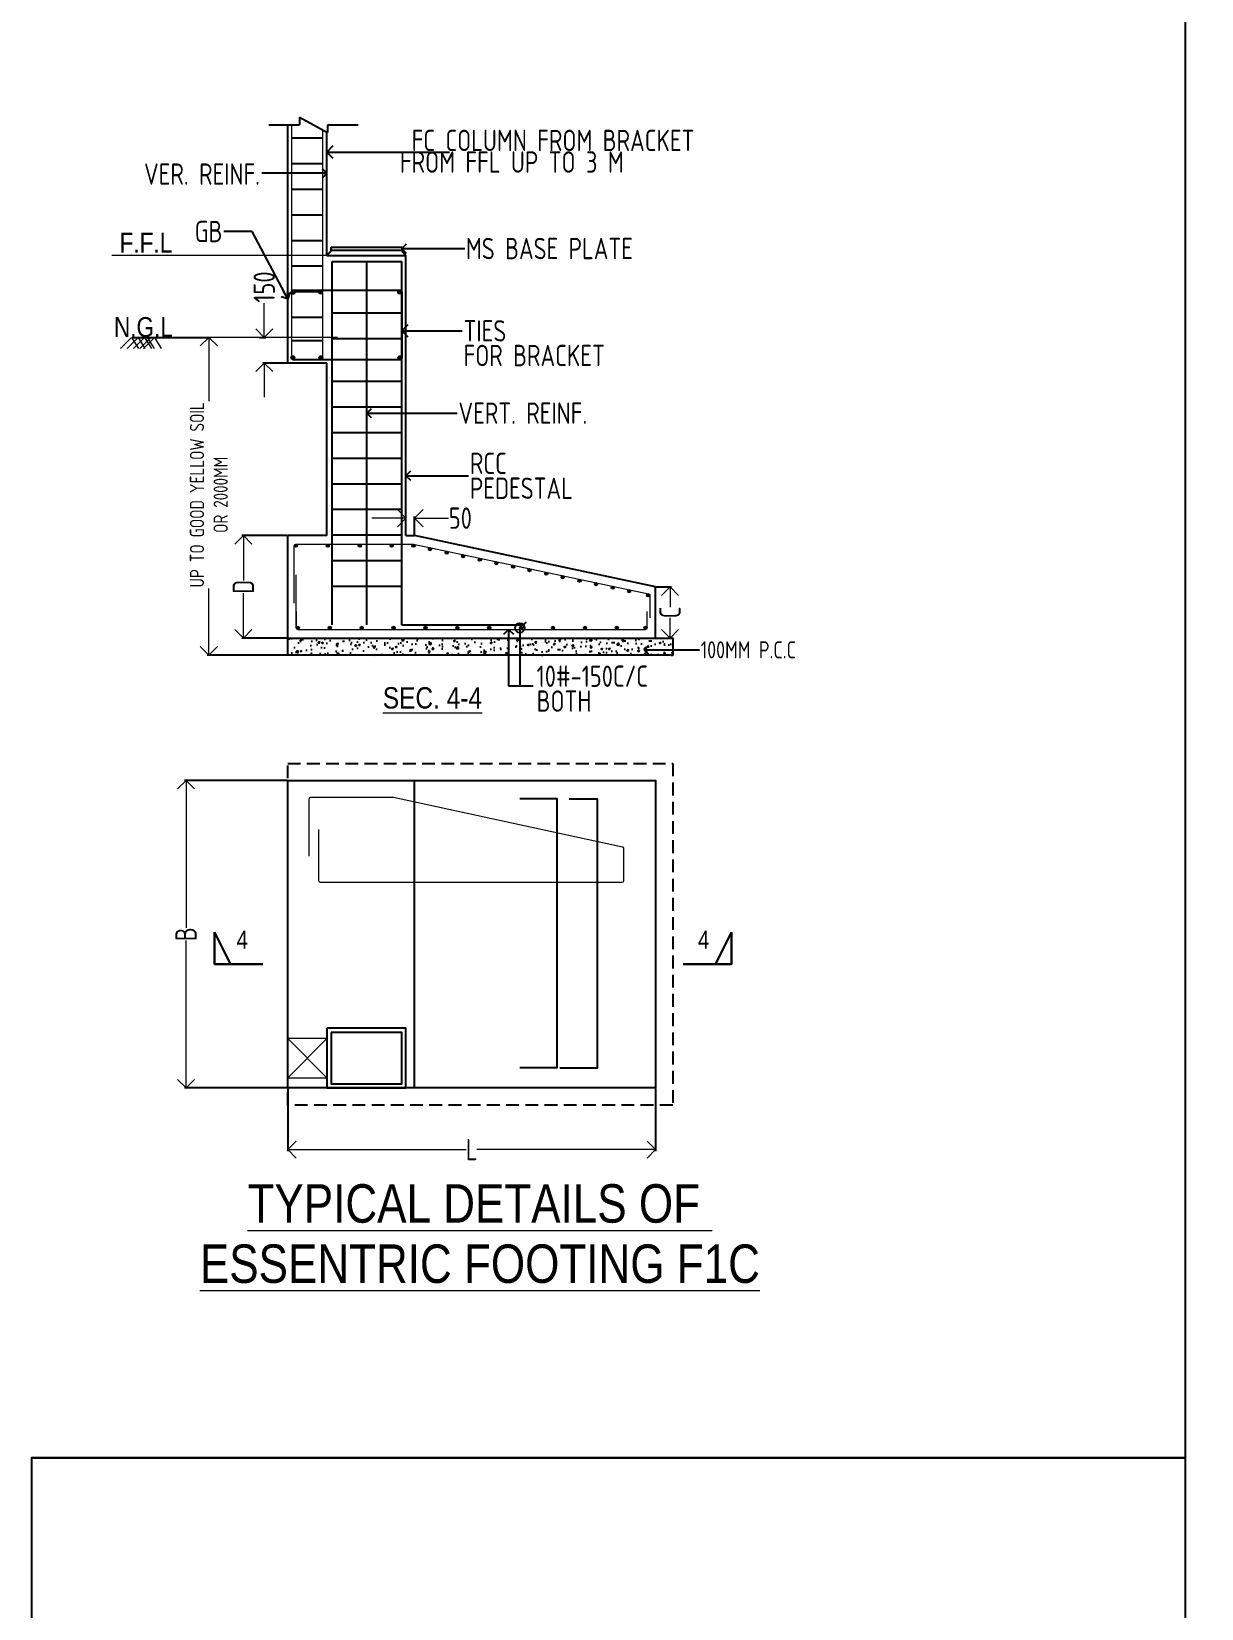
# Model space of a CAD drawing. Header units: millimetres. Extents: x 3470347 to 5996549, y -3470518 to 17149644.
# Drawn here: x 4939266 to 4952968, y 6894641 to 6913102 of the extents above; entities that cross this region are included whole.
import ezdxf
from ezdxf.enums import TextEntityAlignment as Align

# ---------------------------------------------------------------- set-up
doc = ezdxf.new("R2010")
doc.units = ezdxf.units.MM
doc.header["$MEASUREMENT"] = 0
doc.header["$PDMODE"] = 35
doc.header["$PDSIZE"] = -5
doc.linetypes.add('DASHED2', pattern=[0.375, 0.25, -0.125])
doc.linetypes.add('HIDDEN', pattern=[0.375, 0.25, -0.125])
doc.layers.get('0').update_dxf_attribs({"linetype": 'CONTINUOUS', "lineweight": 25})
doc.layers.get('DEFPOINTS').update_dxf_attribs({"linetype": 'CONTINUOUS', "lineweight": 25})
for name, color, linetype, lineweight in [('BLOCK', 7, 'CONTINUOUS', 30), ('L4', 4, 'CONTINUOUS', 30), ('PV_TEXT_ROMANS', 7, 'CONTINUOUS', 0), ('rDIMension', 1, 'CONTINUOUS', 18), ('rPCC DASH', 9, 'HIDDEN', 15), ('rRCC 1', 3, 'CONTINUOUS', 25), ('rRCC 2', 40, 'CONTINUOUS', 15), ('rREINF 1', 1, 'CONTINUOUS', 25), ('TEXT3', 7, 'CONTINUOUS', 30), ('TEXT6', 6, 'CONTINUOUS', 50)]:
    doc.layers.add(name, color=color, linetype=linetype, lineweight=lineweight)
doc.layers.add('S&T_HATCH', color=7, linetype='CONTINUOUS')
doc.styles.add('DIM', font='geniso.shx', dxfattribs={"width": 0.85})
doc.styles.add('J.P', font='ARIALN.TTF')
doc.styles.add('ROMANS', font='', dxfattribs={"width": 0.8})
doc.styles.get('ROMANS').set_extended_font_data('AR CENA')
doc.dimstyles.new('ST-150', dxfattribs={"dimscale": 75, "dimtxt": 3, "dimasz": 2, "dimexe": 0.18, "dimexo": 0.0625, "dimgap": 0.2, "dimtad": 0, "dimdec": 0, "dimlfac": 2, "dimzin": 0, "dimdsep": 46, "dimtxsty": 'DIM', "dimblk": 'OPEN90', "dimcen": 0.09, "dimclrd": 256, "dimclrt": 7, "dimadec": 0, "dimazin": 0, "dimtfac": 1, "dimtdec": 0, "dimtofl": 0, "dimtmove": 0, "dimatfit": 3, "dimldrblk": 'OPEN90', "dimfxl": 1, "dimtolj": 1, "dimtzin": 0, "dimlwd": -1, "dimarcsym": 0})
doc.dimstyles.new('ST-50', dxfattribs={"dimscale": 100, "dimtxt": 2.5, "dimasz": 2, "dimexe": 0.18, "dimexo": 0.0625, "dimgap": 0.2, "dimtad": 0, "dimdec": 0, "dimlfac": 0.5, "dimzin": 0, "dimdsep": 46, "dimtxsty": 'DIM', "dimblk": 'OPEN90', "dimcen": 0.09, "dimclrd": 256, "dimclrt": 7, "dimadec": 0, "dimazin": 0, "dimtfac": 1, "dimtdec": 0, "dimtofl": 0, "dimtmove": 0, "dimatfit": 3, "dimldrblk": 'OPEN90', "dimfxl": 1, "dimtolj": 1, "dimtzin": 0, "dimlwd": -1, "dimarcsym": 0})

# ---------------------------------------------------------------- blocks, each defined once
blk = doc.blocks.new('_Open90')
at = {"color": 0, "linetype": 'ByBlock', "lineweight": -2}
for p, q in [((0, 0), (-1, 0)), ((-0.5, 0.5), (0, 0)), ((0, 0), (-0.5, -0.5))]:
    blk.add_line(p, q, dxfattribs=at)
blk = doc.blocks.new('*D931')
at = {"layer": 'DEFPOINTS', "color": 0}
for p in [(4940437.532642651, 6909520.969761348), (4941343.049424963, 6909520.969761348), (4942266.631730627, 6905801.607543539)]:
    blk.add_point(p, dxfattribs=at)
at = {"layer": 'rDIMension', "color": 0, "lineweight": -2}
for p, q in [((4940443.782642651, 6909520.969761348), (4941361.049424963, 6909520.969761348)), ((4942260.381730627, 6905801.607543539), (4941325.049424963, 6905801.607543539))]:
    blk.add_line(p, q, dxfattribs=at)
at = {"layer": 'rDIMension'}
for p, q in [((4941343.049424963, 6909320.969761348), (4941343.049424963, 6908774.696207896)), ((4941343.049424963, 6906001.607543539), (4941343.049424963, 6906581.352107896))]:
    blk.add_line(p, q, dxfattribs=at)
at = {"layer": 'rDIMension', "xscale": 200, "yscale": 200, "zscale": 200}
for p, rotation in [((4941343.049424963, 6909520.969761348), 90), ((4941343.049424963, 6905801.607543539), 270)]:
    blk.add_blockref('_Open90', p, dxfattribs=dict(at, rotation=rotation))
at = {"layer": 'rDIMension', "color": 7, "insert": (4941343.049424963, 6907678.024157896), "char_height": 250, "attachment_point": 5, "rotation": 90, "style": 'DIM'}
blk.add_mtext('\\A1;{\\H0.66667x;UP TO GOOD YELLOW SOIL\\POR 2000MM}', dxfattribs=at)
blk = doc.blocks.new('*D932')
at = {"layer": 'DEFPOINTS', "color": 0}
for p in [(4941929.199489726, 6909520.969761348), (4941991.479112061, 6909220.969761347), (4942266.631730627, 6909220.969761347)]:
    blk.add_point(p, dxfattribs=at)
at = {"layer": 'rDIMension'}
for p, q in [((4941991.479112061, 6909720.969761348), (4941991.479112061, 6909920.969761348)), ((4941991.479112061, 6909020.969761347), (4941991.479112061, 6908820.969761347))]:
    blk.add_line(p, q, dxfattribs=at)
at = {"layer": 'rDIMension', "color": 0, "lineweight": -2}
for p, q in [((4941935.449489726, 6909520.969761348), (4942009.479112061, 6909520.969761348)), ((4942260.381730627, 6909220.969761347), (4941973.479112061, 6909220.969761347))]:
    blk.add_line(p, q, dxfattribs=at)
at = {"layer": 'rDIMension', "xscale": 200, "yscale": 200, "zscale": 200}
for p, rotation in [((4941991.479112061, 6909520.969761348), 270), ((4941991.479112061, 6909220.969761347), 90)]:
    blk.add_blockref('_Open90', p, dxfattribs=dict(at, rotation=rotation))
at = {"layer": 'rDIMension', "color": 7, "insert": (4941991.479112061, 6910111.053422766), "char_height": 250, "attachment_point": 5, "rotation": 90, "style": 'DIM'}
blk.add_mtext('\\A1;150', dxfattribs=at)
blk = doc.blocks.new('*D933')
at = {"layer": 'DEFPOINTS', "color": 0}
for p in [(4946575.142299298, 6906601.607543539), (4946743.825387414, 6906601.607543539), (4946775.142299298, 6906001.60754354)]:
    blk.add_point(p, dxfattribs=at)
at = {"layer": 'rDIMension', "color": 0, "lineweight": -2}
for p, q in [((4946581.392299298, 6906601.607543539), (4946761.825387414, 6906601.607543539)), ((4946768.892299298, 6906001.60754354), (4946725.825387414, 6906001.60754354))]:
    blk.add_line(p, q, dxfattribs=at)
at = {"layer": 'rDIMension'}
for p, q in [((4946743.825387414, 6906401.607543539), (4946743.825387414, 6906364.107543539)), ((4946743.825387414, 6906201.60754354), (4946743.825387414, 6906239.107543539))]:
    blk.add_line(p, q, dxfattribs=at)
at = {"layer": 'rDIMension', "xscale": 200, "yscale": 200, "zscale": 200}
for p, rotation in [((4946743.825387414, 6906601.607543539), 90), ((4946743.825387414, 6906001.60754354), 270)]:
    blk.add_blockref('_Open90', p, dxfattribs=dict(at, rotation=rotation))
at = {"layer": 'rDIMension', "color": 7, "insert": (4946743.825387414, 6906301.607543539), "char_height": 250, "attachment_point": 5, "rotation": 90, "style": 'DIM'}
blk.add_mtext('\\A1;C', dxfattribs=at)
blk = doc.blocks.new('*D934')
at = {"layer": 'DEFPOINTS', "color": 0}
for p in [(4941747.424215199, 6907201.607543539), (4942266.631730627, 6907201.607543539), (4942266.631730627, 6906001.607543539)]:
    blk.add_point(p, dxfattribs=at)
at = {"layer": 'rDIMension', "color": 0, "lineweight": -2}
for p, q in [((4942260.381730627, 6907201.607543539), (4941729.424215199, 6907201.607543539)), ((4942260.381730627, 6906001.607543539), (4941729.424215199, 6906001.607543539))]:
    blk.add_line(p, q, dxfattribs=at)
at = {"layer": 'rDIMension'}
for p, q in [((4941747.424215199, 6907001.607543539), (4941747.424215199, 6906674.732543539)), ((4941747.424215199, 6906201.607543539), (4941747.424215199, 6906528.482543539))]:
    blk.add_line(p, q, dxfattribs=at)
at = {"layer": 'rDIMension', "xscale": 200, "yscale": 200, "zscale": 200}
for p, rotation in [((4941747.424215199, 6907201.607543539), 90), ((4941747.424215199, 6906001.607543539), 270)]:
    blk.add_blockref('_Open90', p, dxfattribs=dict(at, rotation=rotation))
at = {"layer": 'rDIMension', "color": 7, "insert": (4941747.424215199, 6906601.607543539), "char_height": 250, "attachment_point": 5, "rotation": 90, "style": 'DIM'}
blk.add_mtext('\\A1;D', dxfattribs=at)
blk = doc.blocks.new('*D935')
at = {"layer": 'DEFPOINTS', "color": 0}
for p in [(4942266.631730627, 6904334.703147396), (4941075.960972156, 6900734.703147396), (4942266.631730627, 6900734.703147396)]:
    blk.add_point(p, dxfattribs=at)
at = {"layer": 'rDIMension', "color": 0, "lineweight": -2}
for p, q in [((4942260.381730627, 6904334.703147396), (4941057.960972156, 6904334.703147396)), ((4942260.381730627, 6900734.703147396), (4941057.960972156, 6900734.703147396))]:
    blk.add_line(p, q, dxfattribs=at)
at = {"layer": 'rDIMension'}
for p, q in [((4941075.960972156, 6904134.703147396), (4941075.960972156, 6902607.828147396)), ((4941075.960972156, 6900934.703147396), (4941075.960972156, 6902461.578147396))]:
    blk.add_line(p, q, dxfattribs=at)
at = {"layer": 'rDIMension', "xscale": 200, "yscale": 200, "zscale": 200}
for p, rotation in [((4941075.960972156, 6904334.703147396), 90), ((4941075.960972156, 6900734.703147396), 270)]:
    blk.add_blockref('_Open90', p, dxfattribs=dict(at, rotation=rotation))
at = {"layer": 'rDIMension', "color": 7, "insert": (4941075.960972156, 6902534.703147396), "char_height": 250, "attachment_point": 5, "rotation": 90, "style": 'DIM'}
blk.add_mtext('\\A1;B', dxfattribs=at)
blk = doc.blocks.new('*D936')
at = {"layer": 'DEFPOINTS', "color": 0}
for p in [(4942266.631730627, 6900734.703147396), (4946575.142299298, 6900734.703147396), (4946575.142299298, 6900013.615835976)]:
    blk.add_point(p, dxfattribs=at)
at = {"layer": 'rDIMension', "color": 0, "lineweight": -2}
for p, q in [((4942266.631730627, 6900728.453147396), (4942266.631730627, 6899995.615835976)), ((4946575.142299298, 6900728.453147396), (4946575.142299298, 6899995.615835976))]:
    blk.add_line(p, q, dxfattribs=at)
at = {"layer": 'rDIMension'}
for p, q in [((4942466.631730627, 6900013.615835976), (4944358.387014963, 6900013.615835976)), ((4946375.142299298, 6900013.615835976), (4944483.387014963, 6900013.615835976))]:
    blk.add_line(p, q, dxfattribs=at)
at = {"layer": 'rDIMension', "xscale": 200, "yscale": 200, "zscale": 200, "rotation": 180}
blk.add_blockref('_Open90', (4942266.631730627, 6900013.615835976), dxfattribs=at)
at = {"layer": 'rDIMension', "xscale": 200, "yscale": 200, "zscale": 200}
blk.add_blockref('_Open90', (4946575.142299298, 6900013.615835976), dxfattribs=at)
at = {"layer": 'rDIMension', "color": 7, "insert": (4944420.887014963, 6900013.615835976), "char_height": 250, "attachment_point": 5, "style": 'DIM'}
blk.add_mtext('\\A1;L', dxfattribs=at)
blk = doc.blocks.new('SMH-1')
at = {"layer": 'L4'}
for points in [[(0, 0), (814.6229330631322, 0), (814.6229330631322, 534.8206034718023)], [(814.6229330631322, 534.8206034718023), (546.0281598753063, 0)]]:
    blk.add_lwpolyline(points, dxfattribs=at)
at = {"layer": 'TEXT6', "style": 'ROMANS', "width": 0.85}
blk.add_attdef('SEC', text='', height=300, dxfattribs=at).set_placement((346.3707409001945, 410.1505165286653), align=Align.MIDDLE_CENTER)
blk = doc.blocks.new('*D937')
at = {"layer": 'DEFPOINTS', "color": 0}
for p in [(4943751.631730627, 6907405.417514678), (4943651.631730627, 6907201.607543545), (4943751.631730627, 6907201.607543545)]:
    blk.add_point(p, dxfattribs=at)
at = {"layer": 'rDIMension', "color": 0, "lineweight": -2}
for p, q in [((4943651.631730627, 6907207.857543545), (4943651.631730627, 6907423.417514678)), ((4943751.631730627, 6907207.857543545), (4943751.631730627, 6907423.417514678))]:
    blk.add_line(p, q, dxfattribs=at)
at = {"layer": 'rDIMension'}
for p, q in [((4943451.631730627, 6907405.417514678), (4943251.631730627, 6907405.417514678)), ((4943951.631730627, 6907405.417514678), (4944151.631730627, 6907405.417514678))]:
    blk.add_line(p, q, dxfattribs=at)
at = {"layer": 'rDIMension', "xscale": 200, "yscale": 200, "zscale": 200}
blk.add_blockref('_Open90', (4943651.631730627, 6907405.417514678), dxfattribs=at)
at = {"layer": 'rDIMension', "xscale": 200, "yscale": 200, "zscale": 200, "rotation": 180}
blk.add_blockref('_Open90', (4943751.631730627, 6907405.417514678), dxfattribs=at)
at = {"layer": 'rDIMension', "color": 7, "insert": (4944288.590392045, 6907405.417514678), "char_height": 250, "attachment_point": 5, "style": 'DIM'}
blk.add_mtext('\\A1;50', dxfattribs=at)

msp = doc.modelspace()

# ---------------------------------------------------------------- hatches: boundary and pattern name
at = {"layer": 'rRCC 2'}
h = msp.add_hatch(color=256, dxfattribs=at)
h.dxf.hatch_style = 1
h.paths.add_polyline_path([(4942305.191910157, 6910048.241617638, -1), (4942350.376660192, 6910048.155142527, -1)])
h = msp.add_hatch(color=256, dxfattribs=at)
h.dxf.hatch_style = 1
h.paths.add_polyline_path([(4942629.832034449, 6910051.155778596, -1), (4942675.016784484, 6910051.069303486, -1)])
h = msp.add_hatch(color=256, dxfattribs=at)
h.dxf.hatch_style = 1
h.paths.add_polyline_path([(4943554.83203445, 6910051.155778596, -1), (4943600.016784484, 6910051.069303486, -1)])
h = msp.add_hatch(color=256, dxfattribs=at)
h.dxf.hatch_style = 1
h.paths.add_polyline_path([(4942303.741949895, 6909284.036116257, -1), (4942348.926699931, 6909283.949641147, -1)])
h = msp.add_hatch(color=256, dxfattribs=at)
h.dxf.hatch_style = 1
h.paths.add_polyline_path([(4942632.259496014, 6909283.476597354, -1), (4942677.444246048, 6909283.390122243, -1)])
h = msp.add_hatch(color=256, dxfattribs=at)
h.dxf.hatch_style = 1
h.paths.add_polyline_path([(4943557.259496015, 6909283.476597354, -1), (4943602.444246049, 6909283.390122243, -1)])
h = msp.add_hatch(color=256, dxfattribs=at)
h.dxf.hatch_style = 1
edge = h.paths.add_edge_path()
edge.add_arc((4942362.997036195, 6907082.9067636), 18.70077993899758, 0, 360)
h = msp.add_hatch(color=256, dxfattribs=at)
h.dxf.hatch_style = 1
edge = h.paths.add_edge_path()
edge.add_arc((4942736.619085098, 6907082.9067636), 18.70077993899758, 0, 360)
h = msp.add_hatch(color=256, dxfattribs=at)
h.dxf.hatch_style = 1
edge = h.paths.add_edge_path()
edge.add_arc((4943110.241134, 6907082.9067636), 18.70077993899758, 0, 360)
h = msp.add_hatch(color=256, dxfattribs=at)
h.dxf.hatch_style = 1
edge = h.paths.add_edge_path()
edge.add_arc((4943483.863182902, 6907082.9067636), 18.70077993899758, 0, 360)
h = msp.add_hatch(color=256, dxfattribs=at)
h.dxf.hatch_style = 1
edge = h.paths.add_edge_path()
edge.add_arc((4943739.589719571, 6907082.9067636), 18.70077993899758, 0, 360)
h = msp.add_hatch(color=256, dxfattribs=at)
h.dxf.hatch_style = 1
edge = h.paths.add_edge_path()
edge.add_arc((4943932.05007546, 6907042.366353373), 18.70077993899758, 0, 360)
h = msp.add_hatch(color=256, dxfattribs=at)
h.dxf.hatch_style = 1
edge = h.paths.add_edge_path()
edge.add_arc((4944128.468703944, 6907000.992161072), 18.70077993899758, 0, 360)
h = msp.add_hatch(color=256, dxfattribs=at)
h.dxf.hatch_style = 1
edge = h.paths.add_edge_path()
edge.add_arc((4944320.929059833, 6906960.451750845), 18.70077993899758, 0, 360)
h = msp.add_hatch(color=256, dxfattribs=at)
h.dxf.hatch_style = 1
edge = h.paths.add_edge_path()
edge.add_arc((4944517.347688317, 6906919.077558544), 18.70077993899758, 0, 360)
h = msp.add_hatch(color=256, dxfattribs=at)
h.dxf.hatch_style = 1
edge = h.paths.add_edge_path()
edge.add_arc((4944709.808044206, 6906878.537148316), 18.70077993899758, 0, 360)
h = msp.add_hatch(color=256, dxfattribs=at)
h.dxf.hatch_style = 1
edge = h.paths.add_edge_path()
edge.add_arc((4944906.22667269, 6906837.162956015), 18.70077993899758, 0, 360)
h = msp.add_hatch(color=256, dxfattribs=at)
h.dxf.hatch_style = 1
edge = h.paths.add_edge_path()
edge.add_arc((4945098.687028579, 6906796.622545788), 18.70077993899758, 0, 360)
h = msp.add_hatch(color=256, dxfattribs=at)
h.dxf.hatch_style = 1
edge = h.paths.add_edge_path()
edge.add_arc((4945295.105657063, 6906755.248353487), 18.70077993899758, 0, 360)
h = msp.add_hatch(color=256, dxfattribs=at)
h.dxf.hatch_style = 1
edge = h.paths.add_edge_path()
edge.add_arc((4945487.566012952, 6906714.70794326), 18.70077993899758, 0, 360)
h = msp.add_hatch(color=256, dxfattribs=at)
h.dxf.hatch_style = 1
edge = h.paths.add_edge_path()
edge.add_arc((4945683.984641436, 6906673.333750959), 18.70077993899758, 0, 360)
h = msp.add_hatch(color=256, dxfattribs=at)
h.dxf.hatch_style = 1
edge = h.paths.add_edge_path()
edge.add_arc((4945876.444997326, 6906632.793340731), 18.70077993899758, 0, 360)
h = msp.add_hatch(color=256, dxfattribs=at)
h.dxf.hatch_style = 1
edge = h.paths.add_edge_path()
edge.add_arc((4946072.86362581, 6906591.41914843), 18.70077993899758, 0, 360)
h = msp.add_hatch(color=256, dxfattribs=at)
h.dxf.hatch_style = 1
edge = h.paths.add_edge_path()
edge.add_arc((4946265.323981699, 6906550.878738203), 18.70077993899758, 0, 360)
h = msp.add_hatch(color=256, dxfattribs=at)
h.dxf.hatch_style = 1
edge = h.paths.add_edge_path()
edge.add_arc((4946487.412104042, 6906503.071462089), 18.70077993899758, 0, 360)
h = msp.add_hatch(color=256, dxfattribs=at)
h.dxf.hatch_style = 1
edge = h.paths.add_edge_path()
edge.add_arc((4942385.332510566, 6906120.308323479), 18.70077993899758, 0, 360)
h = msp.add_hatch(color=256, dxfattribs=at)
h.dxf.hatch_style = 1
edge = h.paths.add_edge_path()
edge.add_arc((4942758.95455947, 6906120.308323479), 18.70077993899758, 0, 360)
h = msp.add_hatch(color=256, dxfattribs=at)
h.dxf.hatch_style = 1
edge = h.paths.add_edge_path()
edge.add_arc((4943132.576608371, 6906120.308323479), 18.70077993899758, 0, 360)
h = msp.add_hatch(color=256, dxfattribs=at)
h.dxf.hatch_style = 1
edge = h.paths.add_edge_path()
edge.add_arc((4943506.198657274, 6906120.308323479), 18.70077993899758, 0, 360)
h = msp.add_hatch(color=256, dxfattribs=at)
h.dxf.hatch_style = 1
edge = h.paths.add_edge_path()
edge.add_arc((4943879.820706177, 6906120.308323479), 18.70077993899758, 0, 360)
h = msp.add_hatch(color=256, dxfattribs=at)
h.dxf.hatch_style = 1
edge = h.paths.add_edge_path()
edge.add_arc((4944253.442755079, 6906120.308323478), 18.70077993899758, 0, 360)
h = msp.add_hatch(color=256, dxfattribs=at)
h.dxf.hatch_style = 1
edge = h.paths.add_edge_path()
edge.add_arc((4944627.064803981, 6906120.308323478), 18.70077993899758, 0, 360)
h = msp.add_hatch(color=256, dxfattribs=at)
h.dxf.hatch_style = 1
edge = h.paths.add_edge_path()
edge.add_arc((4945000.686852884, 6906120.308323478), 18.70077993899758, 0, 360)
h = msp.add_hatch(color=256, dxfattribs=at)
h.dxf.hatch_style = 1
edge = h.paths.add_edge_path()
edge.add_arc((4945374.308901787, 6906120.308323478), 18.70077993899758, 0, 360)
h = msp.add_hatch(color=256, dxfattribs=at)
h.dxf.hatch_style = 1
edge = h.paths.add_edge_path()
edge.add_arc((4945747.93095069, 6906120.308323478), 18.70077993899758, 0, 360)
h = msp.add_hatch(color=256, dxfattribs=at)
h.dxf.hatch_style = 1
edge = h.paths.add_edge_path()
edge.add_arc((4946121.552999593, 6906120.308323478), 18.70077993899758, 0, 360)
h = msp.add_hatch(color=256, dxfattribs=at)
h.dxf.hatch_style = 1
edge = h.paths.add_edge_path()
edge.add_arc((4946456.441519359, 6906120.308323478), 18.70077993899758, 0, 360)
h = msp.add_hatch(color=256, dxfattribs=at)
h.dxf.hatch_style = 1
edge = h.paths.add_edge_path()
edge.add_arc((4946456.441519359, 6906120.308323478), 18.70077993899758, 0, 360)
at = {"layer": 'S&T_HATCH', "linetype": 'ByBlock', "transparency": 33554559}
h = msp.add_hatch(dxfattribs=at)
h.set_pattern_fill('AR-CONC', color=256, scale=30)
h.set_pattern_definition([(49.99999999999999, (2560823.959563712, 8937965.97144632), (215.178054780226, -18.82564049477853), [22.5, -247.5]), (355, (2560823.959563712, 8937965.97144632), (-41.6254000839, 225.6576401100035), [18, -198]), (100.45144446, (2560841.891068012, 8937964.402643122), (173.5526540181336, 206.8319972905888), [19.12205759999983, -210.3426335999987]), (46.18420000000001, (2560823.959563712, 8938025.97144632), (320.1723992014717, -49.65578423792296), [33.75, -371.25]), (96.63563549, (2560850.640587212, 8938021.833454221), (280.3985837022685, 292.2355802323651), [28.6831026, -315.5141279999999]), (351.1841639899999, (2560823.959563712, 8938025.97144632), (280.3985835164319, 292.2355800809971), [27, -297.0000003]), (21, (2560853.959563712, 8938010.97144632), (179.0721156355385, -120.7856671996016), [22.5, -247.5]), (326.0000000000001, (2560853.959563712, 8938010.97144632), (72.99459957647451, 217.5450135140559), [18, -198]), (71.45144474, (2560868.882239912, 8938000.905974124), (252.0667130189913, 96.75934584190615), [19.122057, -210.3426336]), (37.50000000000001, (2560823.959563712, 8937965.97144632), (3.647956595187201, 99.86815614939344), [0, -195.6, 0, -201, 0, -198.75]), (7.499999999999999, (2560823.959563712, 8937965.97144632), (78.92086123264458, 118.3235135647081), [0, -114.6, 0, -191.1, 0, -75.75]), (327.5, (2560757.059563712, 8937965.97144632), (160.1467308517227, -6.766461520313927), [0, -75, 0, -234, 0, -310.5]), (317.5, (2560727.059563712, 8937965.97144632), (174.9558508027159, 30.03149469969532), [0, -97.5, 0, -155.4, 0, -220.5])])
h.paths.add_polyline_path([(4946775.142299298, 6906001.607543539), (4942266.631730627, 6906001.60754354), (4942266.631730627, 6905801.60754354), (4946775.142299298, 6905801.607543539)])

# ---------------------------------------------------------------- linework, layer by layer
at = {"lineweight": 25, "elevation": -6.651888002746348e-07}
msp.add_lwpolyline([(4973760.626408027, 6850659.341464146), (4952779.77607966, 6850659.341464146), (4952779.77607966, 6929327.882784202), (4973760.626408027, 6929327.882784202)], close=True, dxfattribs=at)
at = {"color": 3, "linetype": 'ByBlock'}
msp.add_lwpolyline([(4942266.631730627, 6905801.607543539), (4942266.631730627, 6907201.607543539)], dxfattribs=at)
at = {"linetype": 'DASHED2', "ltscale": 600}
msp.add_lwpolyline([(4942266.631730627, 6900534.703147396), (4942266.631730627, 6904534.703147396), (4946775.142299298, 6904534.703147396), (4946775.142299298, 6900534.703147396)], close=True, dxfattribs=at)
at = {"color": 1, "linetype": 'ByBlock'}
msp.add_lwpolyline([(4942266.631730627, 6900734.703147396), (4942266.631730627, 6904334.703147396), (4946575.142299298, 6904334.703147396), (4946575.142299298, 6900734.703147396)], close=True, dxfattribs=at)
msp.add_lwpolyline([(4943751.631730629, 6900734.703147396), (4943751.631730629, 6904334.703147396)], dxfattribs=at)
at = {"color": 3, "linetype": 'ByBlock'}
msp.add_lwpolyline([(4942726.631730627, 6901434.703147396), (4942726.631730627, 6900734.703147396), (4943651.631730629, 6900734.703147404), (4943651.631730629, 6901434.703147404)], close=True, dxfattribs=at)
at = {"color": 2, "linetype": 'ByBlock'}
msp.add_lwpolyline([(4942776.631730627, 6901384.703147396), (4942776.631730627, 6900784.703147396), (4943601.631730629, 6900784.703147404), (4943601.631730629, 6901384.703147404)], close=True, dxfattribs=at)
at = {"elevation": -6.651888002746348e-07}
msp.add_lwpolyline([(4952779.77607966, 6896405.360320401), (4939266.492056961, 6896405.360320401), (4939266.492056961, 6881087.390584617), (4952779.77607966, 6881087.390584617)], close=True, dxfattribs=at)
msp.add_lwpolyline([(4939266.492056961, 6896405.360320401), (4952779.77607966, 6896405.360320401)], dxfattribs=at)
at = {"layer": 'rPCC DASH'}
for p, q in [((4942851.631730629, 6910480.969761348), (4940208.433983963, 6910480.969761348)), ((4942851.631730629, 6909520.969761348), (4940581.197536526, 6909520.969761348))]:
    msp.add_line(p, q, dxfattribs=at)
at = {"layer": 'rRCC 1'}
for p, q in [((4942402.932797421, 6912098.66136849), (4942733.825158425, 6911918.515730816)), ((4942402.932797421, 6912098.66136849), (4942402.932797421, 6912008.588549653)), ((4942045.87897792, 6912008.588549653), (4942402.932797421, 6912008.588549653)), ((4942266.631730627, 6909220.969761348), (4942266.631730627, 6912008.588549653)), ((4942726.631730627, 6910480.969761348), (4942726.631730627, 6911922.432003267)), ((4942733.825158425, 6912008.588549653), (4943090.878977926, 6912008.588549653)), ((4942733.825158425, 6912008.588549653), (4942733.825158425, 6911918.515730816)), ((4942726.631730627, 6910480.969761348), (4943651.631730629, 6910480.969761348)), ((4943651.631730629, 6907201.607543539), (4943651.631730629, 6910480.969761348)), ((4942266.631730627, 6909220.969761348), (4942266.631730627, 6909520.969761348)), ((4942726.631730627, 6907201.607543539), (4942726.631730627, 6909220.969761348)), ((4942726.631730627, 6907201.607543539), (4942266.631730627, 6907201.607543539)), ((4943651.631730629, 6907201.607543539), (4943751.631730629, 6907201.607543539)), ((4946575.142299298, 6906601.607543539), (4943751.631730629, 6907201.607543539)), ((4946575.142299298, 6906001.607543539), (4946575.142299298, 6906601.607543539))]:
    msp.add_line(p, q, dxfattribs=at)
at = {"layer": 'rRCC 1', "color": 2}
for p, q in [((4942316.631730627, 6911857.550156841), (4942676.631730627, 6911857.550156841)), ((4942316.631730627, 6911557.550156841), (4942676.631730627, 6911557.550156841)), ((4942316.631730627, 6911257.550156841), (4942676.631730627, 6911257.550156841)), ((4942316.631730627, 6910957.550156841), (4942676.631730627, 6910957.550156841)), ((4942316.631730627, 6910657.550156841), (4942676.631730627, 6910657.550156841)), ((4942787.324761622, 6906155.48230956), (4942787.324761622, 6910408.979423415)), ((4942787.324761622, 6910408.979423415), (4943601.631730629, 6910408.979423415)), ((4942787.324761622, 6906155.48230956), (4942787.324761622, 6910408.979423415)), ((4943194.478246126, 6906155.48230956), (4943194.478246126, 6910408.979423415)), ((4943601.631730629, 6906155.48230956), (4943601.631730629, 6910408.979423415)), ((4942316.631730627, 6910357.550156841), (4942676.631730627, 6910357.550156841)), ((4942316.631730627, 6910057.550156841), (4942676.631730628, 6910057.550156841)), ((4942787.324761622, 6909808.979423415), (4943601.631730629, 6909808.979423415)), ((4942316.631730627, 6909757.550156841), (4942676.631730627, 6909757.550156841)), ((4942316.631730627, 6909483.938482722), (4942676.631730627, 6909483.938482722)), ((4942787.324761622, 6909508.979423415), (4943601.631730629, 6909508.979423415)), ((4942787.324761622, 6909008.979423415), (4943601.631730629, 6909008.979423415)), ((4942787.324761622, 6908708.979423415), (4943601.631730629, 6908708.979423415)), ((4942787.324761622, 6908408.979423415), (4943601.631730629, 6908408.979423415)), ((4942787.324761622, 6908108.979423415), (4943601.631730629, 6908108.979423415)), ((4942787.324761622, 6907808.979423415), (4943601.631730629, 6907808.979423415)), ((4942787.324761622, 6907508.979423415), (4943601.631730629, 6907508.979423415)), ((4942787.324761622, 6907208.979423415), (4943601.631730629, 6907208.979423415)), ((4942787.324761622, 6906908.979423415), (4943601.631730629, 6906908.979423415)), ((4942787.324761622, 6906608.979423415), (4943601.631730629, 6906608.979423415)), ((4943601.631730629, 6906155.48230956), (4945024.791730616, 6906155.48230956)), ((4945024.791730616, 6906155.48230956), (4945064.912496679, 6906189.482893551))]:
    msp.add_line(p, q, dxfattribs=at)
at = {"layer": 'rRCC 1', "color": 0}
for p, q in [((4942726.631730627, 6910480.969761348), (4942776.631730627, 6910538.552041048)), ((4943601.631730629, 6910538.552041048), (4943651.631730629, 6910480.969761348))]:
    msp.add_line(p, q, dxfattribs=at)
msp.add_lwpolyline([(4942776.631730627, 6910579.384517098), (4943601.631730629, 6910579.384517098), (4943601.631730629, 6910538.552041048), (4942776.631730627, 6910538.552041048)], close=True, dxfattribs=at)
at = {"layer": 'rRCC 1'}
for points in [[(4942726.631730627, 6909220.969761348), (4942266.631730627, 6909220.969761348), (4942266.631730627, 6910120.969761348)], [(4942851.631730629, 6909259.343911096), (4942851.631730629, 6909259.320898777)]]:
    msp.add_lwpolyline(points, dxfattribs=at)
at = {"layer": 'rRCC 1', "color": 2}
msp.add_lwpolyline([(4942322.757357475, 6910074.55977492), (4943579.039314237, 6910074.55977492, -0.4142135623247995), (4943601.631730629, 6910051.967358529), (4943601.631730629, 6909281.327078865, -0.4144419276323103), (4943579.021700633, 6909258.734669338), (4942324.690044154, 6909259.712577429)], format="xyb", dxfattribs=at)
at = {"layer": 'rRCC 1'}
msp.add_lwpolyline([(4942266.631730627, 6906001.60754354), (4946775.142299298, 6906001.607543539), (4946775.142299298, 6905801.607543539), (4942266.631730627, 6905801.60754354)], close=True, dxfattribs=at)
at = {"layer": 'rRCC 1', "color": 2}
for points in [[(4944983.437574795, 6904123.346309989), (4945419.617434262, 6904123.346309989), (4945419.617434262, 6900971.153537828), (4944983.437574795, 6900971.153537828)], [(4945563.85200373, 6904117.779829641), (4945890.917183778, 6904117.779829641), (4945890.917183778, 6900965.58705748), (4945454.737324311, 6900965.58705748)]]:
    msp.add_lwpolyline(points, dxfattribs=at)
at = {"layer": 'rRCC 2'}
for p, q in [((4942316.631730627, 6909314.131267533), (4942316.631730627, 6912008.588549653)), ((4942676.631730627, 6909314.131267533), (4942676.631730627, 6911949.653187389)), ((4942676.631730628, 6909259.438194955), (4942676.631730627, 6911949.653187389)), ((4940437.532642651, 6909520.969761348), (4940309.653328503, 6909392.912876256)), ((4940514.625839509, 6909520.969761348), (4940386.74652536, 6909392.912876256)), ((4940437.532642651, 6909520.969761348), (4940517.342709882, 6909392.912876256)), ((4940590.471004043, 6909520.969761348), (4940462.591689892, 6909392.912876256)), ((4940514.625839509, 6909520.969761348), (4940594.43590674, 6909392.912876256)), ((4940662.704875035, 6909520.969761348), (4940534.825560886, 6909392.912876256)), ((4940704.854255402, 6909520.969761348), (4940576.974941254, 6909392.912876256)), ((4940590.471004043, 6909520.969761348), (4940670.281071272, 6909392.912876256)), ((4940622.690527208, 6909520.969761348), (4940702.500594437, 6909392.912876256)), ((4940704.854255402, 6909520.969761348), (4940784.664322633, 6909392.912876256))]:
    msp.add_line(p, q, dxfattribs=at)
at = {"layer": 'rRCC 2', "color": 6}
for p, q in [((4942266.631730627, 6901314.703147396), (4942726.631730627, 6900854.703147396)), ((4942726.631730627, 6901314.703147396), (4942266.631730627, 6900854.703147396))]:
    msp.add_line(p, q, dxfattribs=at)
at = {"layer": 'rRCC 2'}
for points in [[(4942344.03577092, 6906411.716053128), (4942344.03577092, 6907082.646278266, -0.4142135623443229), (4942362.997036194, 6907101.607543539), (4943735.084280478, 6907101.607543539, -0.06921653228741868), (4943740.259157792, 6907100.887720795), (4946491.930400942, 6906521.267671298, -0.335381499519169), (4946505.716788903, 6906503.026228767), (4946505.716788903, 6906238.725416563)], [(4942518.908447511, 6903449.508992987), (4942518.908447511, 6904120.439218124, -0.4142135623443229), (4942537.869712786, 6904139.400483398), (4943498.832207717, 6904139.400483398, -0.06921653228741868), (4943504.007085031, 6904138.680660654), (4946186.547590801, 6903559.060611157, -0.335381499519169), (4946200.333978762, 6903540.819168625), (4946200.333978762, 6903158.361748673, -0.4142135623443229), (4946181.372713487, 6903139.400483398), (4942651.100692404, 6903139.400483399, -0.4142135623443229), (4942632.139427128, 6903158.361748674), (4942632.139427128, 6903760.283630185)]]:
    msp.add_lwpolyline(points, format="xyb", dxfattribs=at)
for points in [[(4942366.631730627, 6906120.308323479), (4942366.631730627, 6906741.191470265)], [(4942366.631730627, 6906311.60754354), (4942366.631730627, 6906120.308323479)], [(4946475.142299298, 6906120.308323478), (4946475.142299298, 6906311.607543539)], [(4942385.332510566, 6906101.60754354), (4946456.441519359, 6906101.607543539)]]:
    msp.add_lwpolyline(points, dxfattribs=at)
at = {"layer": 'rRCC 2', "color": 6}
msp.add_lwpolyline([(4942266.631730627, 6901314.703147396), (4942266.631730627, 6900854.703147396), (4942726.631730627, 6900854.703147396), (4942726.631730627, 6901314.703147396)], close=True, dxfattribs=at)
at = {"layer": 'rRCC 2'}
for centre, radius in [((4942327.784285175, 6910048.198380083), 22.59241639155215), ((4942327.784285175, 6910048.198380083), 22.59241639155215), ((4942652.424409466, 6910051.11254104), 22.59241639155215), ((4942652.424409466, 6910051.11254104), 22.59241639155215), ((4943577.424409467, 6910051.11254104), 22.59241639155215), ((4943577.424409467, 6910051.11254104), 22.59241639155215), ((4942326.334324913, 6909283.992878702), 22.59241639155215), ((4942326.334324913, 6909283.992878702), 22.59241639155215), ((4942654.85187103, 6909283.433359798), 22.59241639155215), ((4942654.85187103, 6909283.433359798), 22.59241639155215), ((4943579.851871031, 6909283.433359798), 22.59241639155215), ((4943579.851871031, 6909283.433359798), 22.59241639155215), ((4942362.997036195, 6907082.9067636), 18.70077993899758), ((4942362.997036195, 6907082.9067636), 18.70077993899758), ((4942736.619085098, 6907082.9067636), 18.70077993899758), ((4942736.619085098, 6907082.9067636), 18.70077993899758), ((4943110.241134, 6907082.9067636), 18.70077993899758), ((4943110.241134, 6907082.9067636), 18.70077993899758), ((4943483.863182902, 6907082.9067636), 18.70077993899758), ((4943483.863182902, 6907082.9067636), 18.70077993899758), ((4943739.589719571, 6907082.9067636), 18.70077993899758), ((4943739.589719571, 6907082.9067636), 18.70077993899758), ((4943932.05007546, 6907042.366353373), 18.70077993899758), ((4943932.05007546, 6907042.366353373), 18.70077993899758), ((4944128.468703944, 6907000.992161072), 18.70077993899758), ((4944128.468703944, 6907000.992161072), 18.70077993899758), ((4944320.929059833, 6906960.451750845), 18.70077993899758), ((4944320.929059833, 6906960.451750845), 18.70077993899758), ((4944517.347688317, 6906919.077558544), 18.70077993899758), ((4944517.347688317, 6906919.077558544), 18.70077993899758), ((4944709.808044206, 6906878.537148316), 18.70077993899758), ((4944709.808044206, 6906878.537148316), 18.70077993899758), ((4944906.22667269, 6906837.162956015), 18.70077993899758), ((4944906.22667269, 6906837.162956015), 18.70077993899758), ((4945098.687028579, 6906796.622545788), 18.70077993899758), ((4945098.687028579, 6906796.622545788), 18.70077993899758), ((4945295.105657063, 6906755.248353487), 18.70077993899758), ((4945295.105657063, 6906755.248353487), 18.70077993899758), ((4945487.566012952, 6906714.70794326), 18.70077993899758), ((4945487.566012952, 6906714.70794326), 18.70077993899758), ((4945683.984641436, 6906673.333750959), 18.70077993899758), ((4945683.984641436, 6906673.333750959), 18.70077993899758), ((4945876.444997326, 6906632.793340731), 18.70077993899758), ((4945876.444997326, 6906632.793340731), 18.70077993899758), ((4946072.86362581, 6906591.41914843), 18.70077993899758), ((4946072.86362581, 6906591.41914843), 18.70077993899758), ((4946265.323981699, 6906550.878738203), 18.70077993899758), ((4946265.323981699, 6906550.878738203), 18.70077993899758), ((4946487.412104042, 6906503.071462089, -7.600672584271155e-07), 18.70077993899758), ((4946487.412104042, 6906503.071462089, -7.600672584271155e-07), 18.70077993899758), ((4942385.332510566, 6906120.308323479), 18.70077993899758), ((4942385.332510566, 6906120.308323479), 18.70077993899758), ((4942758.95455947, 6906120.308323479), 18.70077993899758), ((4942758.95455947, 6906120.308323479), 18.70077993899758), ((4943132.576608371, 6906120.308323479), 18.70077993899758), ((4943132.576608371, 6906120.308323479), 18.70077993899758), ((4943506.198657274, 6906120.308323479), 18.70077993899758), ((4943506.198657274, 6906120.308323479), 18.70077993899758), ((4943879.820706177, 6906120.308323479), 18.70077993899758), ((4943879.820706177, 6906120.308323479), 18.70077993899758), ((4944253.442755079, 6906120.308323478), 18.70077993899758), ((4944253.442755079, 6906120.308323478), 18.70077993899758), ((4944627.064803981, 6906120.308323478), 18.70077993899758), ((4944627.064803981, 6906120.308323478), 18.70077993899758), ((4945000.686852884, 6906120.308323478), 18.70077993899758), ((4945000.686852884, 6906120.308323478), 18.70077993899758), ((4945374.308901787, 6906120.308323478), 18.70077993899758), ((4945374.308901787, 6906120.308323478), 18.70077993899758), ((4945747.93095069, 6906120.308323478), 18.70077993899758), ((4945747.93095069, 6906120.308323478), 18.70077993899758), ((4946121.552999593, 6906120.308323478), 18.70077993899758), ((4946121.552999593, 6906120.308323478), 18.70077993899758), ((4946456.441519359, 6906120.308323478), 18.70077993899758), ((4946456.441519359, 6906120.308323478), 18.70077993899758), ((4946456.441519359, 6906120.308323478), 18.70077993899758), ((4946456.441519359, 6906120.308323478), 18.70077993899758)]:
    msp.add_circle(centre, radius, dxfattribs=at)

# ---------------------------------------------------------------- block references
at = {"layer": 'BLOCK'}
ref = msp.add_blockref('SMH-1', (4941976.621249398, 6902184.703147396), dxfattribs=dict(at, xscale=-0.6985281548173935, yscale=0.6985281548173935, zscale=0.6985281548173935))
ref.add_attrib('SEC', '4', dxfattribs={"layer": 'TEXT6', "height": 209.558446445218, "style": 'ROMANS', "width": 0.85}).set_placement((4941734.671534874, 6902471.204830905), align=Align.MIDDLE_CENTER)
at = {"layer": 'BLOCK', "xscale": 0.6985281548173935, "yscale": 0.6985281548173935, "zscale": 0.6985281548173935}
msp.add_blockref('SMH-1', (4946896.130193193, 6902184.703147396), dxfattribs=at).add_auto_attribs({'SEC': '4'})

# ---------------------------------------------------------------- texts
at = {"layer": 'PV_TEXT_ROMANS', "style": 'J.P'}
for s, height, p in [('%%USEC. 4-4', 250, (4943961.45178606, 6905301.727678729)), ('%%UTYPICAL DETAILS OF ', 450, (4944517.545393122, 6899382.958028981)), ('%%UESSENTRIC FOOTING F1C', 450, (4944517.545393122, 6898677.866584665))]:
    msp.add_text(s, height=height, rotation=359.9999999999999, dxfattribs=at).set_placement(p, align=Align.MIDDLE)
at = {"layer": 'rDIMension', "color": 7, "style": 'DIM'}
for s, insert, char_height, attachment_point in [('\\A1;VER. REINF. ', (4941941.784032546, 6911433.619421111), 250, 6), ('\\A1;100MM P.C.C', (4947102.898756357, 6905863.998031979), 200, 4)]:
    msp.add_mtext(s, dxfattribs=dict(at, insert=insert, char_height=char_height, attachment_point=attachment_point))
at = {"layer": 'rDIMension', "color": 7, "char_height": 250, "attachment_point": 4, "line_spacing_factor": 0.7, "style": 'DIM'}
for s, insert in [('\\A1;RCC\\PPEDESTAL', (4944400.600726834, 6907901.427488109)), ('\\A1;10#-150C/C\\PBOTH', (4945181.989409501, 6905409.438272778))]:
    msp.add_mtext(s, dxfattribs=dict(at, insert=insert))
at = {"layer": 'rRCC 1', "color": 7, "insert": (4941502.671052027, 6910761.130305534), "char_height": 250, "attachment_point": 6, "style": 'DIM'}
msp.add_mtext('\\A1;GB', dxfattribs=at)
at = {"layer": 'rRCC 2', "color": 7, "char_height": 250, "style": 'DIM'}
for s, insert, attachment_point in [('\\A1;FC COLUMN FROM BRACKET', (4947029.718971204, 6911827.232671827), 6), ('\\A1;FROM FFL UP TO 3 M', (4946201.534669681, 6911574.168143896), 6), ('\\A1;MS BASE PLATE', (4944354.09297732, 6910561.744003638), 4), ('\\A1;TIES ', (4944326.312782124, 6909598.124503881), 4), ('\\A1;FOR BRACKET', (4944326.312782124, 6909309.378973788), 4), ('\\A1;VERT. REINF.', (4944266.259246227, 6908634.488978258), 4)]:
    msp.add_mtext(s, dxfattribs=dict(at, insert=insert, attachment_point=attachment_point))
at = {"layer": 'TEXT3', "style": 'ROMANS', "width": 0.85}
for s, p in [('F.F.L', (4940297.780073816, 6910514.233964434)), ('N.G.L', (4940231.638777835, 6909526.456601636))]:
    msp.add_text(s, height=232.5536011379122, dxfattribs=at).set_placement(p)

# ---------------------------------------------------------------- dimensions: what is measured, and where the dimension line sits
at = {"layer": 'rDIMension'}
dim = msp.add_linear_dim(base=(4941991.479112061, 6909220.969761347), p1=(4941929.199489726, 6909520.969761348), p2=(4942266.631730627, 6909220.969761347), angle=90, dimstyle='ST-50', dxfattribs=at)
dim.commit()
dim.dimension.update_dxf_attribs({"geometry": '*D932', "text_midpoint": (4941991.479112061, 6910111.053422766), "dimtype": 160})
for base, p1, p2, text, picture, middle in [((4941343.049424963, 6909520.969761348), (4942266.631730627, 6905801.607543539), (4940437.532642651, 6909520.969761348), '{\\H0.66667x;UP TO GOOD YELLOW SOIL\\POR 2000MM}', '*D931', (4941343.049424963, 6907678.024157896)), ((4946743.825387414, 6906601.607543539), (4946775.142299298, 6906001.60754354), (4946575.142299298, 6906601.607543539), 'C', '*D933', (4946743.825387414, 6906301.607543539))]:
    dim = msp.add_linear_dim(base=base, p1=p1, p2=p2, angle=90, text=text, dimstyle='ST-50', dxfattribs=at)
    dim.commit()
    dim.dimension.update_dxf_attribs({"geometry": picture, "text_midpoint": middle, "dimtype": 160})
dim = msp.add_linear_dim(base=(4943751.631730627, 6907405.417514678), p1=(4943651.631730627, 6907201.607543545), p2=(4943751.631730627, 6907201.607543545), angle=180, dimstyle='ST-50', dxfattribs=at)
dim.commit()
dim.dimension.update_dxf_attribs({"geometry": '*D937', "text_midpoint": (4944288.590392045, 6907405.417514678)})
dim = msp.add_linear_dim(base=(4941747.424215199, 6907201.607543539), p1=(4942266.631730627, 6906001.607543539), p2=(4942266.631730627, 6907201.607543539), angle=90, text='D', dimstyle='ST-50', dxfattribs=at)
dim.commit()
dim.dimension.update_dxf_attribs({"geometry": '*D934', "text_midpoint": (4941747.424215199, 6906601.607543539)})
dim = msp.add_linear_dim(base=(4941075.960972156, 6900734.703147396), p1=(4942266.631730627, 6904334.703147396), p2=(4942266.631730627, 6900734.703147396), angle=90, text='B', dimstyle='ST-50', override={"dimtxsty": 'DIM'}, dxfattribs=at)
dim.commit()
dim.dimension.update_dxf_attribs({"geometry": '*D935', "text_midpoint": (4941075.960972156, 6902534.703147396)})
dim = msp.add_linear_dim(base=(4946575.142299298, 6900013.615835976), p1=(4942266.631730627, 6900734.703147396), p2=(4946575.142299298, 6900734.703147396), text='L', dimstyle='ST-50', override={"dimtxsty": 'DIM'}, dxfattribs=at)
dim.commit()
dim.dimension.update_dxf_attribs({"geometry": '*D936', "text_midpoint": (4944420.887014963, 6900013.615835976)})

# ---------------------------------------------------------------- leaders
at = {"layer": 'rREINF 1'}
msp.add_leader([(4942725.163804008, 6911691.495905189), (4944160.62163733, 6911691.495905189)], dimstyle='ST-150', dxfattribs=at)
for points, override in [([(4942725.456284372, 6911442.34255622), (4941965.332007393, 6911442.34255622)], {"dimasz": 1.5}), ([(4944985.332510566, 6906120.308323479), (4944985.332510566, 6905441.620534222), (4945140.421426266, 6905441.620534222)], {"dimasz": 1.5, "dimldrblk": 'DotBlank'}), ([(4944853.965858774, 6906101.607543541), (4944853.965858774, 6905441.620534222), (4945140.421426266, 6905441.620534222)], {"dimasz": 1.5})]:
    msp.add_leader(points, dimstyle='ST-150', override=override, dxfattribs=at)
at = {"layer": 'rREINF 1', "annotation_type": 0, "has_hookline": 1}
for points, hookline_direction, text_width in [([(4942266.631730627, 6909971.827524862), (4941852.074199634, 6910761.130305534), (4941517.671052027, 6910761.130305534)], 1, 276.25), ([(4943651.631730629, 6907901.427488109), (4944385.600726834, 6907901.427488109)], 0, 1253.75), ([(4946440.445693612, 6905863.998031979), (4947087.898756357, 6905863.998031979)], 0, 1122)]:
    msp.add_leader(points, dimstyle='ST-150', override={"dimasz": 1.5}, dxfattribs=dict(at, hookline_direction=hookline_direction, text_width=text_width))
at = {"layer": 'rREINF 1', "annotation_type": 0, "has_hookline": 1, "hookline_direction": 0, "horizontal_direction": (1, 1.430212185077031e-12, 0)}
for points, text_width in [([(4943601.631730629, 6910561.744003638), (4944339.09297732, 6910561.744003638)], 1976.25), ([(4943192.950869958, 6908634.488978258), (4944251.259246227, 6908634.488978258)], 1530)]:
    msp.add_leader(points, dimstyle='ST-150', override={"dimasz": 1.5}, dxfattribs=dict(at, text_width=text_width))
at = {"layer": 'rREINF 1', "annotation_type": 0, "has_hookline": 1, "hookline_direction": 0, "text_width": 488.5355487179054, "horizontal_direction": (1, 1.430212185077031e-12, 0)}
msp.add_leader([(4943601.699328346, 6909598.124503881), (4944311.312782124, 6909598.124503881)], dimstyle='ST-150', dxfattribs=at)

doc.saveas('drawing.dxf')
